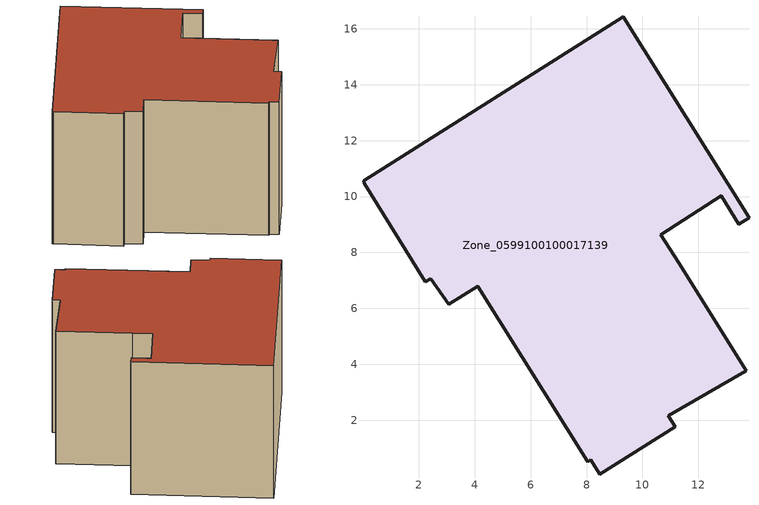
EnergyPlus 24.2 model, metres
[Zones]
Zone_0599100100017139
 floor ground (C_G): 10.66,8.64 11.31,7.63 13.72,3.77 10.92,2.16 11.18,1.76 8.46,0.06 8.15,0.58 8.04,0.52 4.1,6.79 3.06,6.14 2.43,7.05 2.23,6.96 0.05,10.48 0.02,10.57 9.32,16.43 13.81,9.23 13.45,9.01 12.81,10.02 z0
 wall outside (C_F): 11.31,7.63 10.66,8.64 12.81,10.02 13.45,9.01 13.81,9.23 9.32,16.43 0.02,10.57 0.05,10.48 2.23,6.96 2.43,7.05 3.06,6.14 4.1,6.79 8.04,0.52 8.15,0.58 8.46,0.06 11.18,1.76 10.92,2.16 13.72,3.77 11.31,7.63 z0:9.53
 roof outside (C_R): 11.18,1.76 10.92,2.16 13.72,3.77 11.31,7.63 10.66,8.64 12.81,10.02 13.45,9.01 13.81,9.23 9.32,16.43 0.02,10.57 0.05,10.48 2.23,6.96 2.43,7.05 3.06,6.14 4.1,6.79 8.04,0.52 8.15,0.58 8.46,0.06 z9.53
[BUILDING]
Pand.0599100100017139: North Axis=0; Terrain=City; Loads Convergence Tolerance Value=0.04; Temperature Convergence Tolerance Value=0.4; Solar Distribution=FullExterior; Maximum Number of Warmup Days=25; Minimum Number of Warmup Days=1
[Site:Location]
Rotterdam.The.Hague.AP_ZH_NLD Design_Conditions: Latitude=51.96; Longitude=4.45; Time Zone=1; Elevation=-4.5
[SITE:GROUNDTEMPERATURE:BUILDINGSURFACE]
18, 18, 18, 18, 18, 18, 18, 18, 18, 18, 18, 18
[MATERIAL] Thermal Absorptance=0.9; Solar Absorptance=0.7; Visible Absorptance=0.7
Name | Roughness | Thickness | Conductivity | Density | Specific Heat
G.D.2015-2018 | MediumSmooth | 0.15 | 0.0428571 | 540 | 1210
F.D.2015-2018 | Rough | 0.3 | 0.0666667 | 1920 | 840
R.D.2015-2018 | MediumRough | 0.2 | 0.0333333 | 1500 | 1000
[CONSTRUCTION]
C_G: G.D.2015-2018
C_F: F.D.2015-2018
C_R: R.D.2015-2018
[ZONE]
Zone_0599100100017139: Type=1; Multiplier=1; Ceiling Height=Autocalculate; Volume=Autocalculate; Floor Area=autocalculate; Part of Total Floor Area=Yes
[ZONEINFILTRATION:DESIGNFLOWRATE]
Infil_Zone_0599100100017139: Zone or ZoneList or Space or SpaceList=Zone_0599100100017139; Schedule=AlwaysOn; Design Flow Rate Calculation Method=Flow/Area; Flow Rate per Floor Area=0.0021; Constant Term Coefficient=1; Temperature Term Coefficient=0; Velocity Term Coefficient=0; Velocity Squared Term Coefficient=0
[HVACTEMPLATE:ZONE:IDEALLOADSAIRSYSTEM]
Zone_0599100100017139: Maximum Heating Supply Air Temperature=50; Minimum Cooling Supply Air Temperature=13; Maximum Heating Supply Air Humidity Ratio=0.0156; Minimum Cooling Supply Air Humidity Ratio=0.0077; Heating Limit=NoLimit; Cooling Limit=NoLimit; Dehumidification Control Type=ConstantSensibleHeatRatio; Cooling Sensible Heat Ratio=0.7; Dehumidification Setpoint=60; Humidification Control Type=None; Humidification Setpoint=30; Outdoor Air Method=None; Outdoor Air Flow Rate per Person=0.00944; Outdoor Air Flow Rate per Zone Floor Area=0; Outdoor Air Flow Rate per Zone=0; Demand Controlled Ventilation Type=None; Outdoor Air Economizer Type=NoEconomizer; Heat Recovery Type=None; Sensible Heat Recovery Effectiveness=0.7; Latent Heat Recovery Effectiveness=0.65
[ZONECONTROL:THERMOSTAT]
ThermostatControl_Zone_0599100100017139: Zone or ZoneList=Zone_0599100100017139; Control Type Schedule=DualSetpointControlType; Control 1=Thermostat_Zone_0599100100017139; Temperature Difference Between Cutout And Setpoint=0
[THERMOSTATSETPOINT:DUALSETPOINT]
Thermostat_Zone_0599100100017139: Heating Setpoint Temperature Schedule=HeatingSetpoint_Zone_0599100100017139; Cooling Setpoint Temperature Schedule=CoolingSetpoint_Zone_0599100100017139
[SCHEDULE:COMPACT]
HeatingSetpoint_Zone_0599100100017139: Through: 12/31, For: AllDays, Until: 24:00, 21
CoolingSetpoint_Zone_0599100100017139: Through: 12/31, For: AllDays, Until: 24:00, 24
DualSetpointControlType: Through: 12/31, For: AllDays, Until: 24:00, 4
AlwaysOn: Through: 12/31, For: AllDays, Until: 24:00, 1
